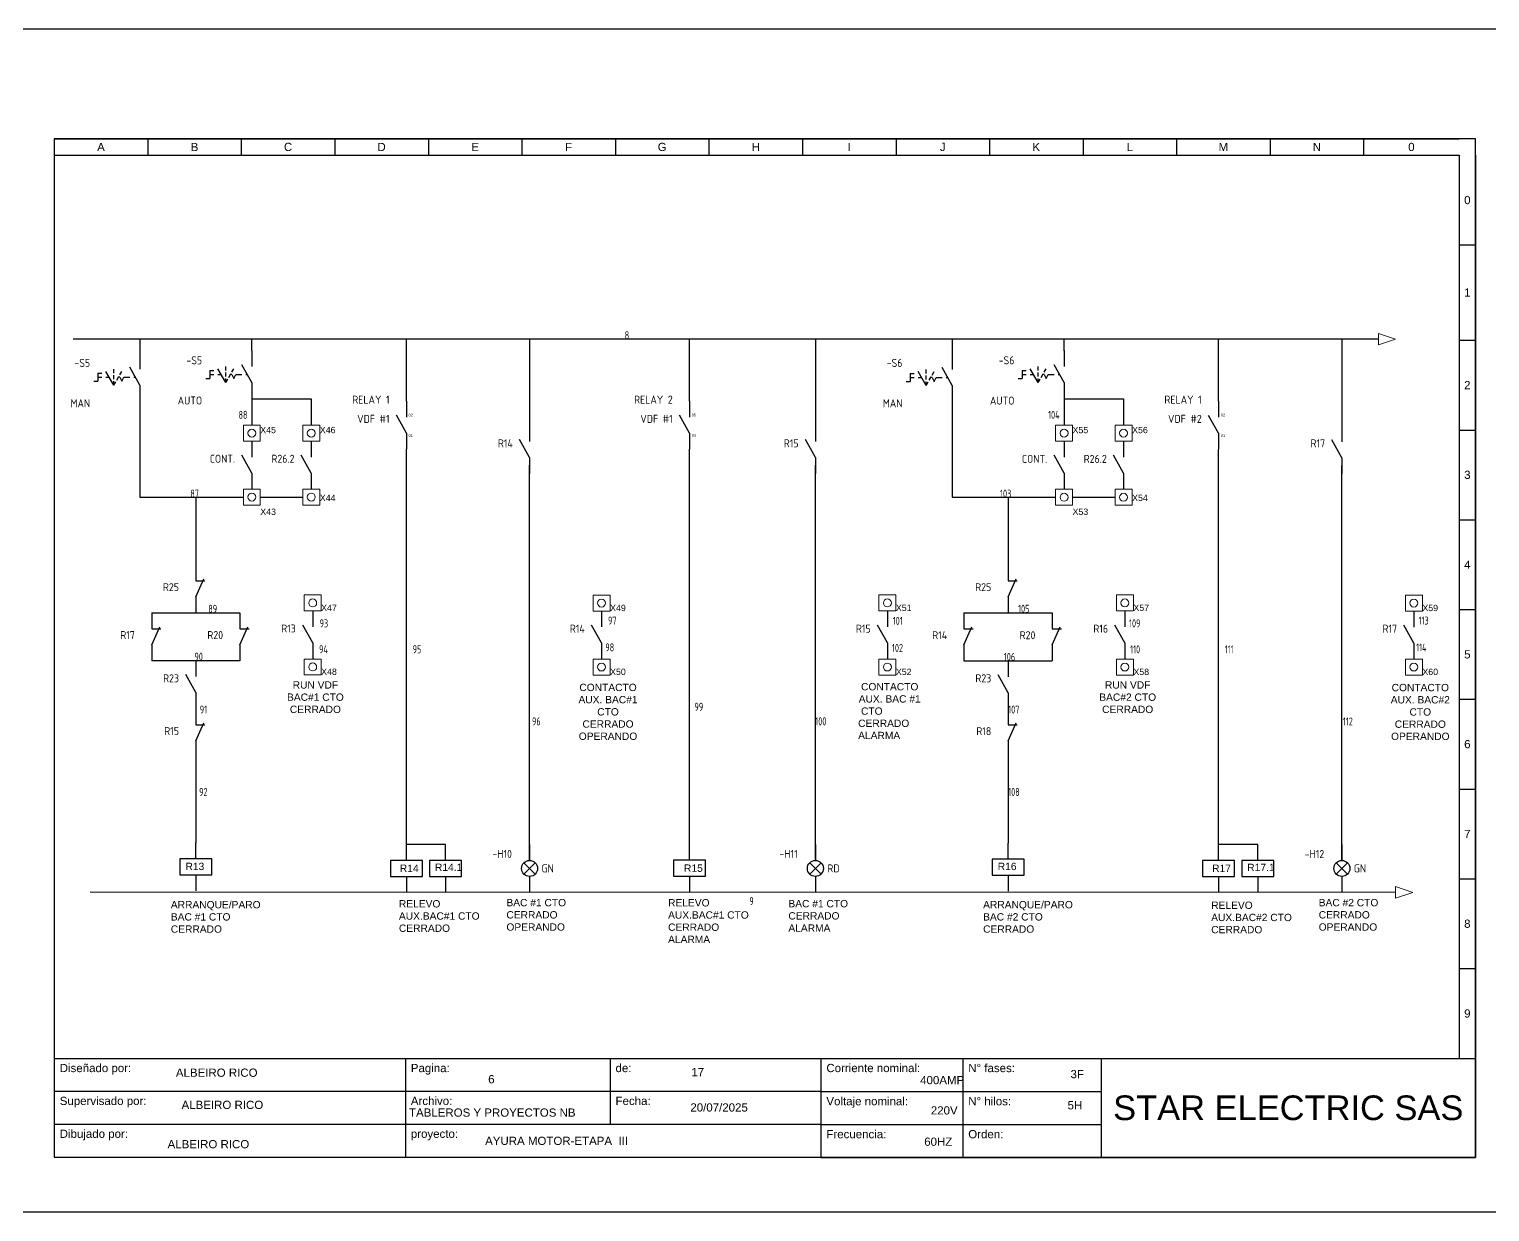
# Model space of a CAD drawing. Header units: millimetres. Extents: x 691 to 18605, y 670 to 10026.
# Drawn here: x 6013 to 7015, y 9213 to 10026 of the extents above; entities that cross this region are included whole.
import ezdxf
from ezdxf.enums import TextEntityAlignment as Align

# ---------------------------------------------------------------- set-up
doc = ezdxf.new("R2010")
doc.units = ezdxf.units.MM
doc.linetypes.add('DASHEDX2', pattern=[1.5, 1, -0.5])
for name, color, linetype in [('-DIAGRAMA', 7, 'Continuous'), ('-Electrico', 5, 'Continuous'), ('DESC', 150, 'Continuous'), ('LOC', 8, 'Continuous'), ('MISC', 7, 'Continuous'), ('SYMS', 7, 'Continuous'), ('TAGS', 150, 'Continuous'), ('WIRENO', 72, 'Continuous'), ('YEL_14_THHN', 2, 'Continuous')]:
    doc.layers.add(name, color=color, linetype=linetype)
doc.styles.get("Standard").update_dxf_attribs({"font": 'arial.ttf'})
doc.styles.add('WD_IEC', font='ISOCP2.shx', dxfattribs={"width": 0.9, "height": 4})

# ---------------------------------------------------------------- blocks, each defined once
blk = doc.blocks.new('*T3')
at = {"color": 0, "linetype": 'ByBlock', "lineweight": -2}
for p, q in [((0, 0), (139.92, 0)), ((0, 0), (0, -18)), ((64.08, 0), (64.08, -18)), ((101.44, 0), (101.44, -12)), ((139.92, 0), (139.92, -18)), ((0, -6), (139.92, -6)), ((0, -12), (139.92, -12)), ((0, -18), (139.92, -18))]:
    blk.add_line(p, q, dxfattribs=at)
at = {"color": 0, "char_height": 1.5, "attachment_point": 1}
for s, insert, width in [('{\\fArial|b0|i0|c162|p34;Diseñado por:}', (1, -1), 62.0824), ('{\\fArial|b0|i0|c162|p34;Pagina:}', (65.08, -1), 35.3574), ('{\\fArial|b0|i0|c162|p34;de}:', (102.44, -1), 36.4813), ('{\\fArial|b0|i0|c162|p34;Supervisado por:}', (1, -7), 62.0824), ('{\\fArial|b0|i0|c162|p34;Archivo:}', (65.08, -7), 35.3574), ('Fecha:', (102.44, -7), 36.4813), ('Dibujado por:', (1, -13), 62.0824), ('{\\fArial|b0|i0|c162|p34;proyecto:}', (65.08, -13), 73.8387)]:
    blk.add_mtext(s, dxfattribs=dict(at, insert=insert, width=width))
blk = doc.blocks.new('*T4')
at = {"color": 0, "linetype": 'ByBlock', "lineweight": -2}
for p, q in [((0, 0), (119.48, 0)), ((0, 0), (0, -18.07)), ((25.89, 0), (25.89, -18.07)), ((51.13, 0), (51.13, -18.07)), ((119.48, 0), (119.48, -18.07)), ((0, -6.05), (51.13, -6.05)), ((0, -12.07), (51.13, -12.07)), ((0, -18.07), (119.48, -18.07))]:
    blk.add_line(p, q, dxfattribs=at)
at = {"color": 0}
for s, insert, char_height, width, attachment_point in [('Corriente nominal:', (1, -1), 1.5, 23.894, 1), ('{\\fArial|b0|i0|c162|p34;N° fases:}', (26.89, -1), 1.5, 23.2313, 1), ('Voltaje nominal:', (1, -7.05), 1.5, 23.894, 1), ('{\\fArial|b0|i0|c162|p34;N° hilos:}', (26.89, -7.05), 1.5, 23.2313, 1), ('{\\fArial|b0|i0|c162|p34;STAR ELECTRIC SAS}', (85.3, -9.04), 4.5, 66.3536, 5), ('Frecuencia:', (1, -13.07), 1.5, 23.894, 1), ('{\\fArial|b0|i0|c162|p34;Orden}:', (26.89, -13.07), 1.5, 23.2313, 1)]:
    blk.add_mtext(s, dxfattribs=dict(at, insert=insert, char_height=char_height, width=width, attachment_point=attachment_point))
blk = doc.blocks.new('CAJETIN')
for p, q in [((0, 185.97), (-259.4, 185.97)), ((-259.4, 185.97), (-259.4, 0.07)), ((-259.4, 185.97), (-2.99, 185.97)), ((-259.4, 185.97), (-259.4, 182.97)), ((-242.33, 185.97), (-242.33, 182.97)), ((-225.26, 185.97), (-225.26, 182.97)), ((-208.19, 185.97), (-208.19, 182.97)), ((-191.12, 185.97), (-191.12, 182.97)), ((-174.05, 185.97), (-174.05, 182.97)), ((-156.98, 185.97), (-156.98, 182.97)), ((-139.91, 185.97), (-139.91, 182.97)), ((-122.84, 185.97), (-122.84, 182.97)), ((-105.77, 185.97), (-105.77, 182.97)), ((-88.7, 185.97), (-88.7, 182.97)), ((-71.64, 185.97), (-71.64, 182.97)), ((-54.57, 185.97), (-54.57, 182.97)), ((-37.5, 185.97), (-37.5, 182.97)), ((-20.43, 185.97), (-20.43, 182.97)), ((0, 0.07), (0, 185.97)), ((-259.4, 182.97), (-2.99, 182.97)), ((-3, 182.97), (-3, 18.07)), ((0, 182.97), (0, 18.07)), ((-3, 166.58), (0, 166.58)), ((-3, 149.19), (0, 149.19)), ((-3, 132.8), (0, 132.8)), ((-3, 116.41), (0, 116.41)), ((-3, 100.02), (0, 100.02)), ((-3, 83.63), (0, 83.63)), ((-3, 67.24), (0, 67.24)), ((-3, 50.85), (0, 50.85)), ((-3, 34.46), (0, 34.46)), ((-3, 18.07), (0, 18.07)), ((-259.4, 0.07), (0, 0.07))]:
    blk.add_line(p, q)
blk.add_lwpolyline([(-269.4, -9.93), (10, -9.93), (10, 205.97), (-269.4, 205.97)], close=True)
for name, p in [('*T3', (-259.4, 18.07)), ('*T4', (-119.48, 18.07))]:
    blk.add_blockref(name, p)
blk.add_text('0', height=1.5).set_placement((-2.08, 174.04))
at = {"char_height": 1.5, "attachment_point": 5}
for s, insert, width in [('A', (-250.87, 184.47), 17.0695), ('B', (-233.8, 184.47), 17.0695), ('C', (-216.73, 184.47), 17.0695), ('D', (-199.66, 184.47), 17.0695), ('E', (-182.59, 184.47), 17.0695), ('F', (-165.52, 184.47), 17.0695), ('G', (-148.45, 184.47), 17.0695), ('H', (-131.38, 184.47), 17.0695), ('I', (-114.31, 184.47), 17.0695), ('J', (-97.24, 184.47), 17.0695), ('K', (-80.17, 184.47), 17.0695), ('L', (-63.1, 184.47), 17.0695), ('M', (-46.03, 184.47), 17.0695), ('N', (-28.96, 184.47), 17.0695), ('0', (-11.71, 184.47), 17.4362), ('1', (-1.5, 157.89), 3), ('2', (-1.5, 141), 3), ('3', (-1.5, 124.61), 3), ('4', (-1.5, 108.22), 3), ('5', (-1.5, 91.83), 3), ('6', (-1.5, 75.44), 3), ('7', (-1.5, 59.05), 3), ('8', (-1.5, 42.66), 3), ('9', (-1.5, 26.27), 3)]:
    blk.add_mtext(s, dxfattribs=dict(at, insert=insert, width=width))
for tag, p in [('DE', (-143.12, 14.83)), ('PAGINA', (-180.19, 13.54)), ('A', (-97.02, 13.49)), ('F', (-73.9, 14.47)), ('ARCHIVO', (-179.45, 8.2)), ('FECHA', (-143.31, 8.38)), ('V', (-96.96, 8.58)), ('H', (-74.46, 8.76)), ('PROYECTO', (-180.75, 3.04)), ('HZ', (-98.06, 2.87)), ('OR', (-74.83, 2.5))]:
    blk.add_attdef(tag, p, '', height=1.5)
for tag, p in [('DISEÑADO_POR', (-230.86, 14.78)), ('SUPERVISADO_POR', (-229.59, 8.32)), ('DIBUJADO_POR', (-231.25, 2.42))]:
    blk.add_attdef(tag, text='', height=1.5).set_placement(p, align=Align.MIDDLE)
blk = doc.blocks.new('WD_WNV')
at = {"linetype": 'Continuous', "style": 'WD_IEC', "width": 0.8}
blk.add_attdef('WIRENO', text='', height=2.5, dxfattribs=at).set_placement((-1.6, 0), align=Align.MIDDLE_RIGHT)
at = {"style": 'WD_IEC', "flags": 1}
for tag, p in [('W08USER', (-1, 0.375)), ('W04USER', (-1, 0.875)), ('W05USER', (-1, 0.75)), ('W09USER', (-1, 0.25)), ('W03USER', (-1, 1)), ('W06USER', (-1, 0.625)), ('W07USER', (-1, 0.5)), ('W02USER', (-1, 1.125)), ('W01USER', (-1, 1.25)), ('W10USER', (-1, 0.125))]:
    blk.add_attdef(tag, text='', height=0.08, dxfattribs=at).set_placement(p, align=Align.CENTER)
blk = doc.blocks.new('VSS113')
for p, q in [((0, 7.5), (0, 2.5)), ((-13.12, 1.25), (-11.88, 1.25)), ((-13.12, 1.25), (-13.12, -1.25)), ((-13.12, 0), (-11.88, 0)), ((-8.12, -2.5), (-10.62, 1.83)), ((-10.62, 0), (-9.57, 0)), ((-8.12, 1.25), (-8.12, 2.5)), ((-8.12, -0.63), (-8.12, 0.62)), ((-7.19, -0.88), (-6.56, 0.21)), ((-6.25, 0), (-6.68, 0)), ((-6.25, 0.75), (-5.62, 1.83)), ((-6.25, 0), (-5.62, -1.25)), ((-5.62, -1.25), (-5, 0)), ((-5, 0), (-3.12, 0)), ((0, -2.5), (-3.12, 3.12)), ((-1.88, 0), (-1.39, 0)), ((-14.38, -1.25), (-13.12, -1.25)), ((-8.12, -2.5), (-8.12, -1.25)), ((-8.12, -2.5), (-7.5, -1.42)), ((0, -2.5), (0, -7.5))]:
    blk.add_line(p, q)
at = {"style": 'WD_IEC'}
for tag, p in [('INST', (-15.5, 9.25)), ('TAG1', (-15.5, 3.25)), ('LOC', (-15.5, 6.25)), ('DESC1', (-15.5, -9.35)), ('DESC3', (-15.5, -15.35)), ('DESC2', (-15.5, -12.35))]:
    blk.add_attdef(tag, text='', height=2.5, dxfattribs=at).set_placement(p, align=Align.RIGHT)
at = {"style": 'WD_IEC', "flags": 8}
for tag, p in [('POS1', (-10.62, 3.5)), ('POS2', (-8.12, 3.5)), ('POS3', (-5.62, 3.5))]:
    blk.add_attdef(tag, text='', height=2, rotation=90, dxfattribs=at).set_placement(p, align=Align.MIDDLE_LEFT)
at = {"style": 'WD_IEC'}
blk.add_attdef('TERM01', text='', height=2, rotation=90, dxfattribs=at).set_placement((-1, 7.5), align=Align.RIGHT)
at = {"style": 'WD_IEC', "flags": 1}
for tag, p, height in [('X2TERM01', (0, 7.5), 0.32), ('CONTACT', (0.5, 4.5), 1), ('X1LINK', (0, 0), 0.32), ('COMMON', (1.75, 3.25), 1), ('X8TERM02', (0, -7.5), 0.32), ('ASSYCODE', (1, -9), 1), ('FAMILY', (1, -10.5), 1), ('CATDESC', (1, -12), 1)]:
    blk.add_attdef(tag, p, '', height=height, dxfattribs=at)
at = {"style": 'WD_IEC', "flags": 9}
for tag, p in [('MFG', (-16, -0.25)), ('CAT', (-16, -2.75))]:
    blk.add_attdef(tag, text='', height=1.5, dxfattribs=at).set_placement(p, align=Align.RIGHT)
at = {"style": 'WD_IEC'}
blk.add_attdef('TERM02', (-1, -7.5), '', height=2, rotation=90, dxfattribs=at)
at = {"lineweight": 15, "style": 'WD_IEC'}
blk.add_attdef('XREF', text='', height=2.5, dxfattribs=at).set_placement((-15.5, -6.35), align=Align.RIGHT)
blk.add_attdef('STATE', (1.25, -6.35), '', height=2.5, dxfattribs=at)
blk = doc.blocks.new('VCR21')
for p, q in [((0, 7.5), (0, 2.5)), ((0, -2.5), (-3.12, 3.12)), ((0, -2.5), (0, -7.5))]:
    blk.add_line(p, q)
at = {"style": 'WD_IEC'}
for tag, p in [('INST', (-5.25, 6.75)), ('LOC', (-5.25, 3.75)), ('TAG2', (-5.25, 0.75)), ('DESC1', (-5.25, -6.75)), ('XREF', (-5.25, -3.75)), ('DESC2', (-5.25, -9.75)), ('DESC3', (-5.25, -12.75))]:
    blk.add_attdef(tag, text='', height=2.5, dxfattribs=at).set_placement(p, align=Align.RIGHT)
blk.add_attdef('TERM01', text='', height=2, rotation=90, dxfattribs=at).set_placement((-1, 7.5), align=Align.RIGHT)
at = {"style": 'WD_IEC', "flags": 1}
for tag, p, height in [('X2TERM01', (0, 7.5), 0.32), ('X4LINK', (-2.75, 0), 0.32), ('X1LINK', (-0.5, 0), 0.32), ('CONTACT', (4, -3.5), 1), ('FAMILY', (4, -5), 1), ('COMMON', (5.25, -4.75), 1), ('X8TERM02', (0, -7.5), 0.32)]:
    blk.add_attdef(tag, p, '', height=height, dxfattribs=at)
at = {"style": 'WD_IEC'}
blk.add_attdef('TERM02', (-1, -7.5), '', height=2, rotation=90, dxfattribs=at)
blk = doc.blocks.new('VCR22')
for p, q in [((0, 7.5), (0, 2.5)), ((0, -2.5), (2.5, 3.12)), ((0, 2.5), (2.87, 2.5)), ((0, -2.5), (0, -7.5))]:
    blk.add_line(p, q)
at = {"style": 'WD_IEC'}
for tag, p in [('INST', (-5.25, 5.25)), ('LOC', (-5.25, 2.25)), ('TAG2', (-5.25, -0.75)), ('DESC1', (-5.25, -6.75)), ('XREF', (-5.25, -3.75)), ('DESC2', (-5.25, -9.75)), ('DESC3', (-5.25, -12.75))]:
    blk.add_attdef(tag, text='', height=2.5, dxfattribs=at).set_placement(p, align=Align.RIGHT)
blk.add_attdef('TERM01', text='', height=2, rotation=90, dxfattribs=at).set_placement((-1, 7.5), align=Align.RIGHT)
at = {"style": 'WD_IEC', "flags": 1}
for tag, p, height in [('X2TERM01', (0, 7.5), 0.32), ('X4LINK', (-0.55, 0), 0.32), ('X1LINK', (1.92, 0), 0.32), ('CONTACT', (4, -3.5), 1), ('FAMILY', (4, -5), 1), ('COMMON', (5.25, -4.75), 1), ('X8TERM02', (0, -7.5), 0.32)]:
    blk.add_attdef(tag, p, '', height=height, dxfattribs=at)
at = {"style": 'WD_IEC'}
blk.add_attdef('TERM02', (-1, -7.5), '', height=2, rotation=90, dxfattribs=at)
blk = doc.blocks.new('VMS1')
for p, q in [((0, 2.5), (0, 7.5)), ((0, -2.5), (0, -7.5))]:
    blk.add_line(p, q)
blk.add_lwpolyline([(-5, 2.5), (-5, -2.5), (5, -2.5), (5, 2.5)], close=True)
at = {"style": 'WD_IEC'}
for tag, p in [('INST', (-5.25, 10.5)), ('LOC', (-5.25, 7.5)), ('TAG1', (-5.25, 4.5)), ('DESC1', (-5.25, -6.85)), ('DESC2', (-5.25, -9.85)), ('DESC3', (-5.25, -12.85))]:
    blk.add_attdef(tag, text='', height=2.5, dxfattribs=at).set_placement(p, align=Align.RIGHT)
blk.add_attdef('TERM01', text='', height=2, rotation=90, dxfattribs=at).set_placement((-1, 7.5), align=Align.RIGHT)
at = {"style": 'WD_IEC', "flags": 1}
for tag, p, height in [('X2TERM01', (0, 7.5), 0.32), ('X4LINK', (-5, 0), 0.32), ('X1LINK', (5, 0), 0.32), ('ASSYCODE', (1, -4), 1), ('FAMILY', (1, -5.5), 1), ('X8TERM02', (0, -7.5), 0.32), ('CATDESC', (1, -7), 1)]:
    blk.add_attdef(tag, p, '', height=height, dxfattribs=at)
at = {"style": 'WD_IEC', "flags": 9}
for tag, p in [('MFG', (-6, 1)), ('CAT', (-6, -1.5))]:
    blk.add_attdef(tag, text='', height=1.5, dxfattribs=at).set_placement(p, align=Align.RIGHT)
at = {"style": 'WD_IEC'}
blk.add_attdef('TERM02', (-1, -7.5), '', height=2, rotation=90, dxfattribs=at)
at = {"lineweight": 9, "style": 'WD_IEC'}
for tag, p in [('NO', (-5.5, -16.5)), ('NC', (-5.5, -19.5))]:
    blk.add_attdef(tag, text='', height=2.5, dxfattribs=at).set_placement(p, align=Align.TOP_RIGHT)
for tag, p in [('XREFNO', (-4, -16.5)), ('XREFNC', (-4, -19.5))]:
    blk.add_attdef(tag, text='', height=2.5, dxfattribs=at).set_placement(p, align=Align.TOP_LEFT)
blk = doc.blocks.new('VLT1G')
for p, q in [((0, 7.5), (0, 2.5)), ((-1.77, -1.77), (1.77, 1.77)), ((1.77, -1.77), (-1.77, 1.77)), ((0, -2.5), (0, -7.5))]:
    blk.add_line(p, q)
blk.add_circle((0, 0), 2.5)
at = {"style": 'WD_IEC'}
for tag, p in [('INST', (-5.5, 10.25)), ('LOC', (-5.5, 6.75)), ('TAG1', (-5.5, 3.25)), ('DESC1', (-5.5, -6.35)), ('DESC2', (-5.5, -9.85)), ('DESC3', (-5.5, -13.35))]:
    blk.add_attdef(tag, text='', height=2.5, dxfattribs=at).set_placement(p, align=Align.RIGHT)
blk.add_attdef('TERM01', text='', height=2, rotation=90, dxfattribs=at).set_placement((-1, 7.5), align=Align.RIGHT)
at = {"style": 'WD_IEC', "flags": 1}
for tag, p, height in [('X2TERM01', (0, 7.5), 0.32), ('X4LINK', (-3, 0), 0.32), ('X1LINK', (3, 0), 0.32), ('ASSYCODE', (1, -4), 1), ('FAMILY', (1, -5.5), 1), ('X8TERM02', (0, -7.5), 0.32), ('CATDESC', (1, -7), 1)]:
    blk.add_attdef(tag, p, '', height=height, dxfattribs=at)
at = {"style": 'WD_IEC', "flags": 9}
for tag, p in [('MFG', (-6, -0.25)), ('CAT', (-6, -2.75))]:
    blk.add_attdef(tag, text='', height=1.5, dxfattribs=at).set_placement(p, align=Align.RIGHT)
at = {"style": 'WD_IEC'}
blk.add_attdef('TERM02', (-1, -7.5), '', height=2, rotation=90, dxfattribs=at)
at = {"lineweight": 13, "style": 'WD_IEC'}
blk.add_attdef('COLOR', text='', height=2.5, dxfattribs=at).set_placement((3.75, 0), align=Align.MIDDLE_LEFT)
at = {"lineweight": 15, "style": 'WD_IEC'}
for tag, p in [('XREF', (-5.5, -18)), ('WDTAGALT', (-5.5, -21))]:
    blk.add_attdef(tag, text='', height=2.5, dxfattribs=at).set_placement(p, align=Align.RIGHT)

msp = doc.modelspace()

# ---------------------------------------------------------------- linework, layer by layer
at = {"layer": '-DIAGRAMA', "color": 0, "lineweight": 0}
for centre in [(6165.4, 9748.2), (6206.2, 9748.2), (6723.1, 9748.2), (6763.9, 9748.2), (6165.4, 9704.3), (6206.2, 9704.3), (6723.1, 9704.2), (6763.9, 9704.2), (6207.2, 9631.6), (6405.5, 9631.5), (6601.8, 9631.6), (6764.8, 9631.6), (6963.2, 9631.5), (6207.2, 9587.7), (6405.5, 9587.6), (6601.8, 9587.6), (6764.8, 9587.6), (6963.2, 9587.6)]:
    msp.add_circle(centre, 2.72, dxfattribs=at)
at = {"layer": '-Electrico', "color": 0, "lineweight": 0, "ltscale": 0.08}
for points in [[(6159.6, 9753.7), (6171.2, 9753.7), (6171.2, 9742.7), (6159.6, 9742.7)], [(6200.4, 9753.7), (6212.1, 9753.7), (6212.1, 9742.7), (6200.4, 9742.7)], [(6717.2, 9753.7), (6728.9, 9753.7), (6728.9, 9742.7), (6717.2, 9742.7)], [(6758.1, 9753.7), (6769.8, 9753.7), (6769.8, 9742.7), (6758.1, 9742.7)], [(6159.6, 9709.8), (6171.2, 9709.8), (6171.2, 9698.8), (6159.6, 9698.8)], [(6200.4, 9709.8), (6212.1, 9709.8), (6212.1, 9698.8), (6200.4, 9698.8)], [(6717.2, 9709.7), (6728.9, 9709.7), (6728.9, 9698.7), (6717.2, 9698.7)], [(6758.1, 9709.7), (6769.8, 9709.7), (6769.8, 9698.7), (6758.1, 9698.7)], [(6201.3, 9637.1), (6213, 9637.1), (6213, 9626.1), (6201.3, 9626.1)], [(6399.7, 9637), (6411.4, 9637), (6411.4, 9626), (6399.7, 9626)], [(6596, 9637.1), (6607.6, 9637.1), (6607.6, 9626.1), (6596, 9626.1)], [(6759, 9637.1), (6770.7, 9637.1), (6770.7, 9626.1), (6759, 9626.1)], [(6957.4, 9637), (6969.1, 9637), (6969.1, 9626), (6957.4, 9626)], [(6201.3, 9593.1), (6213, 9593.1), (6213, 9582.2), (6201.3, 9582.2)], [(6399.7, 9593.1), (6411.4, 9593.1), (6411.4, 9582.1), (6399.7, 9582.1)], [(6596, 9593.1), (6607.6, 9593.1), (6607.6, 9582.1), (6596, 9582.1)], [(6759, 9593.1), (6770.7, 9593.1), (6770.7, 9582.1), (6759, 9582.1)], [(6957.4, 9593), (6969.1, 9593), (6969.1, 9582.1), (6957.4, 9582.1)]]:
    msp.add_lwpolyline(points, close=True, dxfattribs=at)
at = {"color": 0}
for p, q in [((6271.5, 9770.1), (6271.5, 9812.8)), ((6356.1, 9812.8), (6356.1, 9753.3)), ((6465.9, 9770.2), (6465.9, 9812.8)), ((6552.4, 9812.8), (6552.4, 9753.4)), ((6829.2, 9770.1), (6829.2, 9812.7)), ((6913.8, 9812.7), (6913.8, 9753.3)), ((6088.5, 9770.1), (6088.5, 9704.3)), ((6165.4, 9771.9), (6165.4, 9753.7)), ((6165.4, 9771.9), (6206.2, 9771.9)), ((6206.2, 9771.9), (6206.2, 9753.7)), ((6646.2, 9770.1), (6646.2, 9704.2)), ((6723.1, 9771.9), (6723.1, 9753.7)), ((6723.1, 9771.9), (6763.9, 9771.9)), ((6763.9, 9771.9), (6763.9, 9753.7)), ((6271.5, 9465.8), (6271.5, 9737.2)), ((6465.9, 9465.8), (6465.9, 9737.2)), ((6829.2, 9465.8), (6829.2, 9737.1)), ((6356.1, 9454.8), (6356.1, 9726.2)), ((6552.3, 9454.8), (6552.4, 9726.2)), ((6913.8, 9454.8), (6913.8, 9726.1)), ((6088.5, 9704.3), (6159.6, 9704.3)), ((6126.9, 9704.3), (6126.9, 9657.9)), ((6171.2, 9704.3), (6200.4, 9704.3)), ((6646.2, 9704.2), (6717.2, 9704.2)), ((6684.6, 9704.2), (6684.6, 9657.8)), ((6728.9, 9704.2), (6758.1, 9704.2)), ((6096.7, 9624.9), (6157.2, 9624.9)), ((6654.3, 9624.9), (6714.9, 9624.9)), ((6096.7, 9592), (6157.2, 9592)), ((6654.3, 9591.9), (6714.9, 9591.9)), ((6126.9, 9526), (6126.9, 9466.7)), ((6684.6, 9526), (6684.6, 9466.7)), ((6298.3, 9465.8), (6271.5, 9465.8)), ((6856, 9465.8), (6829.2, 9465.8))]:
    msp.add_line(p, q, dxfattribs=at)
at = {"color": 0, "linetype": 'Continuous', "lineweight": 0}
for p, q in [((6938.9, 9816.7), (6938.9, 9812.8)), ((6950.7, 9812.8), (6938.9, 9816.7)), ((6938.9, 9812.8), (6938.9, 9808.8)), ((6938.9, 9808.8), (6950.7, 9812.8)), ((6950.6, 9436.8), (6950.6, 9432.8)), ((6962.5, 9432.8), (6950.6, 9436.8)), ((6950.6, 9432.8), (6950.6, 9428.8)), ((6950.6, 9428.8), (6962.5, 9432.8))]:
    msp.add_line(p, q, dxfattribs=at)
at = {"layer": 'YEL_14_THHN', "color": 0}
for p, q in [((6938.9, 9812.8), (6042.8, 9812.8)), ((6088.5, 9812.8), (6088.5, 9803.1)), ((6165.4, 9804.9), (6165.4, 9812.8)), ((6646.2, 9812.8), (6646.2, 9803)), ((6723.1, 9804.8), (6723.1, 9812.8)), ((6950.6, 9432.8), (6054.5, 9432.9))]:
    msp.add_line(p, q, dxfattribs=at)

# ---------------------------------------------------------------- block references
at = {"color": 0}
ref = msp.add_blockref('CAJETIN', (7005.6, 9250.8), dxfattribs=dict(at, xscale=3.761929394681115, yscale=3.761929394681115, zscale=3.761929394681115))
ref.add_attrib('5H', '5H', (6725.5, 9283.8), dxfattribs={"height": 5.64})
ref.add_attrib('3F', '3F', (6727.5, 9305.2), dxfattribs={"height": 5.64})
ref.add_attrib('HZ', '60HZ', dxfattribs={"height": 5.64}).set_placement((6636.7, 9261.6), align=Align.MIDDLE)
ref.add_attrib('V', '220V', dxfattribs={"height": 5.64}).set_placement((6640.8, 9283.1), align=Align.MIDDLE)
ref.add_attrib('A', '400AMP', dxfattribs={"height": 5.64}).set_placement((6639.4, 9303.9), align=Align.MIDDLE)
ref.add_attrib('PROYECTO', 'AYURA MOTOR-ETAPA  III', dxfattribs={"height": 5.643}).set_placement((6325.6, 9262.2), align=Align.MIDDLE_LEFT)
ref.add_attrib('ARCHIVO', 'TABLEROS Y PROYECTOS NB', dxfattribs={"height": 5.643}).set_placement((6330.5, 9281.6), align=Align.MIDDLE)
ref.add_attrib('DE', '17', (6467.2, 9306.6), dxfattribs={"height": 5.64})
ref.add_attrib('PAGINA', '6', (6327.7, 9301.7), dxfattribs={"height": 5.64})
ref.add_attrib('FECHA', '20/07/2025', (6466.5, 9282.3), dxfattribs={"height": 5.64})
ref.add_attrib('DIBUJADO_POR', 'ALBEIRO RICO', dxfattribs={"height": 5.643}).set_placement((6135.6, 9259.9), align=Align.MIDDLE)
ref.add_attrib('SUPERVISADO_POR', 'ALBEIRO RICO', dxfattribs={"height": 5.643}).set_placement((6145.2, 9286.9), align=Align.MIDDLE)
ref.add_attrib('DISEÑADO_POR', 'ALBEIRO RICO', dxfattribs={"height": 5.643}).set_placement((6141.3, 9309), align=Align.MIDDLE)
at = {"layer": 'SYMS', "color": 0}
ref = msp.add_blockref('VSS113', (6088.5, 9786.6), dxfattribs=dict(at, xscale=2.197145441597592, yscale=2.197145441597592, zscale=2.197145441597592))
ref.add_attrib('DESC1', 'MAN', dxfattribs={"layer": 'DESC', "height": 5.49, "style": 'WD_IEC'}).set_placement((6054.4, 9766), align=Align.RIGHT)
ref.add_attrib('TAG1', '-S5', dxfattribs={"layer": 'TAGS', "height": 5.49, "style": 'WD_IEC'}).set_placement((6054.4, 9793.7), align=Align.RIGHT)
ref = msp.add_blockref('VSS113', (6165.4, 9788.4), dxfattribs=dict(at, xscale=2.197145441597592, yscale=2.197145441597592, zscale=2.197145441597592))
ref.add_attrib('DESC1', 'AUTO', dxfattribs={"layer": 'DESC', "height": 5.49, "style": 'WD_IEC'}).set_placement((6131.3, 9767.9), align=Align.RIGHT)
ref.add_attrib('TAG1', '-S5', dxfattribs={"layer": 'TAGS', "height": 5.49, "style": 'WD_IEC'}).set_placement((6131.3, 9795.5), align=Align.RIGHT)
ref = msp.add_blockref('VSS113', (6646.2, 9786.5), dxfattribs=dict(at, xscale=2.197145441597592, yscale=2.197145441597592, zscale=2.197145441597592))
ref.add_attrib('DESC1', 'MAN', dxfattribs={"layer": 'DESC', "height": 5.49, "style": 'WD_IEC'}).set_placement((6612.1, 9766), align=Align.RIGHT)
ref.add_attrib('TAG1', '-S6', dxfattribs={"layer": 'TAGS', "height": 5.49, "style": 'WD_IEC'}).set_placement((6612.1, 9793.7), align=Align.RIGHT)
ref = msp.add_blockref('VSS113', (6723.1, 9788.4), dxfattribs=dict(at, xscale=2.197145441597592, yscale=2.197145441597592, zscale=2.197145441597592))
ref.add_attrib('DESC1', 'AUTO', dxfattribs={"layer": 'DESC', "height": 5.49, "style": 'WD_IEC'}).set_placement((6689, 9767.8), align=Align.RIGHT)
ref.add_attrib('TAG1', '-S6', dxfattribs={"layer": 'TAGS', "height": 5.49, "style": 'WD_IEC'}).set_placement((6689, 9795.5), align=Align.RIGHT)
ref = msp.add_blockref('VCR21', (6271.5, 9753.7), dxfattribs=dict(at, xscale=2.197145441597592, yscale=2.197145441597592, zscale=2.197145441597592))
ref.add_attrib('INST', 'RELAY 1', dxfattribs={"layer": 'LOC', "height": 5.49, "style": 'WD_IEC'}).set_placement((6260, 9768.5), align=Align.RIGHT)
ref.add_attrib('TAG2', 'VDF #1', dxfattribs={"layer": 'TAGS', "height": 5.49, "style": 'WD_IEC'}).set_placement((6260, 9755.3), align=Align.RIGHT)
ref = msp.add_blockref('VCR21', (6465.9, 9753.7), dxfattribs=dict(at, xscale=2.197145441597592, yscale=2.197145441597592, zscale=2.197145441597592))
ref.add_attrib('INST', 'RELAY 2', dxfattribs={"layer": 'LOC', "height": 5.49, "style": 'WD_IEC'}).set_placement((6454.4, 9768.5), align=Align.RIGHT)
ref.add_attrib('TAG2', 'VDF #1', dxfattribs={"layer": 'TAGS', "height": 5.49, "style": 'WD_IEC'}).set_placement((6454.4, 9755.3), align=Align.RIGHT)
ref = msp.add_blockref('VCR21', (6829.2, 9753.6), dxfattribs=dict(at, xscale=2.197145441597592, yscale=2.197145441597592, zscale=2.197145441597592))
ref.add_attrib('INST', 'RELAY 1', dxfattribs={"layer": 'LOC', "height": 5.49, "style": 'WD_IEC'}).set_placement((6817.6, 9768.5), align=Align.RIGHT)
ref.add_attrib('TAG2', 'VDF #2', dxfattribs={"layer": 'TAGS', "height": 5.49, "style": 'WD_IEC'}).set_placement((6817.6, 9755.3), align=Align.RIGHT)
ref = msp.add_blockref('VCR21', (6356.1, 9736.9), dxfattribs=dict(at, xscale=2.197145441597592, yscale=2.197145441597592, zscale=2.197145441597592))
ref.add_attrib('TAG2', 'R14', dxfattribs={"layer": 'TAGS', "height": 5.49, "style": 'WD_IEC'}).set_placement((6344.6, 9738.5), align=Align.RIGHT)
ref = msp.add_blockref('VCR21', (6552.4, 9736.9), dxfattribs=dict(at, xscale=2.197145441597592, yscale=2.197145441597592, zscale=2.197145441597592))
ref.add_attrib('TAG2', 'R15', dxfattribs={"layer": 'TAGS', "height": 5.49, "style": 'WD_IEC'}).set_placement((6540.8, 9738.5), align=Align.RIGHT)
ref = msp.add_blockref('VCR21', (6913.8, 9736.8), dxfattribs=dict(at, xscale=2.197145441597592, yscale=2.197145441597592, zscale=2.197145441597592))
ref.add_attrib('TAG2', 'R17', dxfattribs={"layer": 'TAGS', "height": 5.49, "style": 'WD_IEC'}).set_placement((6902.3, 9738.5), align=Align.RIGHT)
ref = msp.add_blockref('VCR21', (6165.4, 9726.2), dxfattribs=dict(at, xscale=2.197145441597592, yscale=2.197145441597592, zscale=2.197145441597592))
ref.add_attrib('TAG2', 'CONT.', dxfattribs={"layer": 'TAGS', "height": 5.49, "style": 'WD_IEC'}).set_placement((6153.9, 9727.9), align=Align.RIGHT)
ref = msp.add_blockref('VCR21', (6206.2, 9726.2), dxfattribs=dict(at, xscale=2.197145441597592, yscale=2.197145441597592, zscale=2.197145441597592))
ref.add_attrib('TAG2', 'R26.2', dxfattribs={"layer": 'TAGS', "height": 5.49, "style": 'WD_IEC'}).set_placement((6194.7, 9727.9), align=Align.RIGHT)
ref = msp.add_blockref('VCR21', (6723.1, 9726.2), dxfattribs=dict(at, xscale=2.197145441597592, yscale=2.197145441597592, zscale=2.197145441597592))
ref.add_attrib('TAG2', 'CONT.', dxfattribs={"layer": 'TAGS', "height": 5.49, "style": 'WD_IEC'}).set_placement((6711.5, 9727.8), align=Align.RIGHT)
ref = msp.add_blockref('VCR21', (6763.9, 9726.2), dxfattribs=dict(at, xscale=2.197145441597592, yscale=2.197145441597592, zscale=2.197145441597592))
ref.add_attrib('TAG2', 'R26.2', dxfattribs={"layer": 'TAGS', "height": 5.49, "style": 'WD_IEC'}).set_placement((6752.4, 9727.8), align=Align.RIGHT)
ref = msp.add_blockref('VCR22', (6126.9, 9641.4), dxfattribs=dict(at, xscale=2.197145441597592, yscale=2.197145441597592, zscale=2.197145441597592))
ref.add_attrib('TAG2', 'R25', dxfattribs={"layer": 'TAGS', "height": 5.49, "style": 'WD_IEC'}).set_placement((6115.4, 9639.7), align=Align.RIGHT)
ref = msp.add_blockref('VCR22', (6684.6, 9641.4), dxfattribs=dict(at, xscale=2.197145441597592, yscale=2.197145441597592, zscale=2.197145441597592))
ref.add_attrib('TAG2', 'R25', dxfattribs={"layer": 'TAGS', "height": 5.49, "style": 'WD_IEC'}).set_placement((6673.1, 9639.7), align=Align.RIGHT)
ref = msp.add_blockref('VCR22', (6096.7, 9608.4), dxfattribs=dict(at, xscale=2.197145441597592, yscale=2.197145441597592, zscale=2.197145441597592))
ref.add_attrib('TAG2', 'R17', dxfattribs={"layer": 'TAGS', "height": 5.49, "style": 'WD_IEC'}).set_placement((6085.1, 9606.8), align=Align.RIGHT)
ref = msp.add_blockref('VCR22', (6157.2, 9608.4), dxfattribs=dict(at, xscale=2.197145441597592, yscale=2.197145441597592, zscale=2.197145441597592))
ref.add_attrib('TAG2', 'R20', dxfattribs={"layer": 'TAGS', "height": 5.49, "style": 'WD_IEC'}).set_placement((6145.7, 9606.8), align=Align.RIGHT)
ref = msp.add_blockref('VCR21', (6207.2, 9609.6), dxfattribs=dict(at, xscale=2.197145441597592, yscale=2.197145441597592, zscale=2.197145441597592))
ref.add_attrib('TAG2', 'R13', dxfattribs={"layer": 'TAGS', "height": 5.49, "style": 'WD_IEC'}).set_placement((6195.6, 9611.3), align=Align.RIGHT)
ref = msp.add_blockref('VCR21', (6405.5, 9609.6), dxfattribs=dict(at, xscale=2.197145441597592, yscale=2.197145441597592, zscale=2.197145441597592))
ref.add_attrib('TAG2', 'R14', dxfattribs={"layer": 'TAGS', "height": 5.49, "style": 'WD_IEC'}).set_placement((6394, 9611.2), align=Align.RIGHT)
ref = msp.add_blockref('VCR21', (6601.8, 9609.6), dxfattribs=dict(at, xscale=2.197145441597592, yscale=2.197145441597592, zscale=2.197145441597592))
ref.add_attrib('TAG2', 'R15', dxfattribs={"layer": 'TAGS', "height": 5.49, "style": 'WD_IEC'}).set_placement((6590.3, 9611.2), align=Align.RIGHT)
ref = msp.add_blockref('VCR22', (6654.3, 9608.4), dxfattribs=dict(at, xscale=2.197145441597592, yscale=2.197145441597592, zscale=2.197145441597592))
ref.add_attrib('TAG2', 'R14', dxfattribs={"layer": 'TAGS', "height": 5.49, "style": 'WD_IEC'}).set_placement((6642.8, 9606.7), align=Align.RIGHT)
ref = msp.add_blockref('VCR22', (6714.9, 9608.4), dxfattribs=dict(at, xscale=2.197145441597592, yscale=2.197145441597592, zscale=2.197145441597592))
ref.add_attrib('TAG2', 'R20', dxfattribs={"layer": 'TAGS', "height": 5.49, "style": 'WD_IEC'}).set_placement((6703.4, 9606.7), align=Align.RIGHT)
ref = msp.add_blockref('VCR21', (6764.8, 9609.6), dxfattribs=dict(at, xscale=2.197145441597592, yscale=2.197145441597592, zscale=2.197145441597592))
ref.add_attrib('TAG2', 'R16', dxfattribs={"layer": 'TAGS', "height": 5.49, "style": 'WD_IEC'}).set_placement((6753.3, 9611.2), align=Align.RIGHT)
ref = msp.add_blockref('VCR21', (6963.2, 9609.5), dxfattribs=dict(at, xscale=2.197145441597592, yscale=2.197145441597592, zscale=2.197145441597592))
ref.add_attrib('TAG2', 'R17', dxfattribs={"layer": 'TAGS', "height": 5.49, "style": 'WD_IEC'}).set_placement((6951.7, 9611.2), align=Align.RIGHT)
ref = msp.add_blockref('VCR21', (6126.9, 9575.5), dxfattribs=dict(at, xscale=2.197145441597592, yscale=2.197145441597592, zscale=2.197145441597592))
ref.add_attrib('TAG2', 'R23', dxfattribs={"layer": 'TAGS', "height": 5.49, "style": 'WD_IEC'}).set_placement((6115.4, 9577.1), align=Align.RIGHT)
ref = msp.add_blockref('VCR21', (6684.6, 9575.4), dxfattribs=dict(at, xscale=2.197145441597592, yscale=2.197145441597592, zscale=2.197145441597592))
ref.add_attrib('TAG2', 'R23', dxfattribs={"layer": 'TAGS', "height": 5.49, "style": 'WD_IEC'}).set_placement((6673.1, 9577.1), align=Align.RIGHT)
ref = msp.add_blockref('VCR22', (6126.9, 9542.5), dxfattribs=dict(at, xscale=2.197145441597592, yscale=2.197145441597592, zscale=2.197145441597592))
ref.add_attrib('TAG2', 'R15', dxfattribs={"layer": 'TAGS', "height": 5.49, "style": 'WD_IEC'}).set_placement((6115.4, 9540.9), align=Align.RIGHT)
ref = msp.add_blockref('VCR22', (6684.6, 9542.5), dxfattribs=dict(at, xscale=2.197145441597592, yscale=2.197145441597592, zscale=2.197145441597592))
ref.add_attrib('TAG2', 'R18', dxfattribs={"layer": 'TAGS', "height": 5.49, "style": 'WD_IEC'}).set_placement((6673.1, 9540.8), align=Align.RIGHT)
at = {"layer": 'SYMS', "color": 0, "xscale": 2.197145441597592, "yscale": 2.197145441597592, "zscale": 2.197145441597592}
for p in [(6126.9, 9450.3), (6684.6, 9450.2), (6271.5, 9449.3), (6298.3, 9449.3), (6465.9, 9449.4), (6829.2, 9449.3), (6856, 9449.3)]:
    msp.add_blockref('VMS1', p, dxfattribs=at)
at = {"layer": 'SYMS', "color": 0}
ref = msp.add_blockref('VLT1G', (6356.1, 9449.3), dxfattribs=dict(at, xscale=2.197145441597592, yscale=2.197145441597592, zscale=2.197145441597592))
ref.add_attrib('COLOR', 'GN', dxfattribs={"layer": 'MISC', "lineweight": 13, "height": 5.49, "style": 'WD_IEC'}).set_placement((6364.3, 9449.3), align=Align.MIDDLE_LEFT)
ref.add_attrib('TAG1', '-H10', dxfattribs={"layer": 'TAGS', "height": 5.49, "style": 'WD_IEC'}).set_placement((6344, 9456.5), align=Align.RIGHT)
ref = msp.add_blockref('VLT1G', (6552.3, 9449.3), dxfattribs=dict(at, xscale=2.197145441597592, yscale=2.197145441597592, zscale=2.197145441597592))
ref.add_attrib('COLOR', 'RD', dxfattribs={"layer": 'MISC', "lineweight": 13, "height": 5.49, "style": 'WD_IEC'}).set_placement((6560.6, 9449.3), align=Align.MIDDLE_LEFT)
ref.add_attrib('TAG1', '-H11', dxfattribs={"layer": 'TAGS', "height": 5.49, "style": 'WD_IEC'}).set_placement((6540.2, 9456.5), align=Align.RIGHT)
ref = msp.add_blockref('VLT1G', (6913.8, 9449.3), dxfattribs=dict(at, xscale=2.197145441597592, yscale=2.197145441597592, zscale=2.197145441597592))
ref.add_attrib('COLOR', 'GN', dxfattribs={"layer": 'MISC', "lineweight": 13, "height": 5.49, "style": 'WD_IEC'}).set_placement((6922, 9449.3), align=Align.MIDDLE_LEFT)
ref.add_attrib('TAG1', '-H12', dxfattribs={"layer": 'TAGS', "height": 5.49, "style": 'WD_IEC'}).set_placement((6901.7, 9456.4), align=Align.RIGHT)
at = {"layer": 'WIRENO', "color": 0}
ref = msp.add_blockref('WD_WNV', (6423.5, 9819.1), dxfattribs=dict(at, xscale=2.197145441597592, yscale=2.197145441597592, zscale=2.197145441597592))
ref.add_attrib('WIRENO', '8', dxfattribs={"linetype": 'Continuous', "height": 5.49, "style": 'WD_IEC', "width": 0.8}).set_placement((6424.5, 9815.5), align=Align.MIDDLE_RIGHT)
ref = msp.add_blockref('WD_WNV', (6164, 9764.4), dxfattribs=dict(at, xscale=2.197145441597592, yscale=2.197145441597592, zscale=2.197145441597592))
ref.add_attrib('WIRENO', '88', dxfattribs={"linetype": 'Continuous', "height": 5.49, "style": 'WD_IEC', "width": 0.8}).set_placement((6162.4, 9760.8), align=Align.MIDDLE_RIGHT)
ref = msp.add_blockref('WD_WNV', (6721.7, 9764.4), dxfattribs=dict(at, xscale=2.197145441597592, yscale=2.197145441597592, zscale=2.197145441597592))
ref.add_attrib('WIRENO', '104', dxfattribs={"linetype": 'Continuous', "height": 5.49, "style": 'WD_IEC', "width": 0.8}).set_placement((6720, 9760.8), align=Align.MIDDLE_RIGHT)
ref = msp.add_blockref('WD_WNV', (6145.8, 9698.6), dxfattribs=dict(at, xscale=2.197145441597592, yscale=2.197145441597592, zscale=2.197145441597592))
ref.add_attrib('WIRENO', '87', dxfattribs={"linetype": 'Continuous', "height": 5.49, "style": 'WD_IEC', "width": 0.8}).set_placement((6129.1, 9706.7), align=Align.MIDDLE_RIGHT)
ref = msp.add_blockref('WD_WNV', (6703.5, 9698.5), dxfattribs=dict(at, xscale=2.197145441597592, yscale=2.197145441597592, zscale=2.197145441597592))
ref.add_attrib('WIRENO', '103', dxfattribs={"linetype": 'Continuous', "height": 5.49, "style": 'WD_IEC', "width": 0.8}).set_placement((6686.8, 9706.7), align=Align.MIDDLE_RIGHT)
ref = msp.add_blockref('WD_WNV', (6140.6, 9631.2), dxfattribs=dict(at, xscale=2.197145441597592, yscale=2.197145441597592, zscale=2.197145441597592))
ref.add_attrib('WIRENO', '89', dxfattribs={"linetype": 'Continuous', "height": 5.49, "style": 'WD_IEC', "width": 0.8}).set_placement((6141.6, 9627.6), align=Align.MIDDLE_RIGHT)
ref = msp.add_blockref('WD_WNV', (6698.3, 9631.2), dxfattribs=dict(at, xscale=2.197145441597592, yscale=2.197145441597592, zscale=2.197145441597592))
ref.add_attrib('WIRENO', '105', dxfattribs={"linetype": 'Continuous', "height": 5.49, "style": 'WD_IEC', "width": 0.8}).set_placement((6699.3, 9627.6), align=Align.MIDDLE_RIGHT)
ref = msp.add_blockref('WD_WNV', (6216.9, 9621.2), dxfattribs=dict(at, xscale=2.197145441597592, yscale=2.197145441597592, zscale=2.197145441597592))
ref.add_attrib('WIRENO', '93', dxfattribs={"linetype": 'Continuous', "height": 5.49, "style": 'WD_IEC', "width": 0.8}).set_placement((6217.8, 9617.6), align=Align.MIDDLE_RIGHT)
ref = msp.add_blockref('WD_WNV', (6414.8, 9623.1), dxfattribs=dict(at, xscale=2.197145441597592, yscale=2.197145441597592, zscale=2.197145441597592))
ref.add_attrib('WIRENO', '97', dxfattribs={"linetype": 'Continuous', "height": 5.49, "style": 'WD_IEC', "width": 0.8}).set_placement((6415.8, 9619.5), align=Align.MIDDLE_RIGHT)
ref = msp.add_blockref('WD_WNV', (6611.3, 9622.9), dxfattribs=dict(at, xscale=2.197145441597592, yscale=2.197145441597592, zscale=2.197145441597592))
ref.add_attrib('WIRENO', '101', dxfattribs={"linetype": 'Continuous', "height": 5.49, "style": 'WD_IEC', "width": 0.8}).set_placement((6612.3, 9619.3), align=Align.MIDDLE_RIGHT)
ref = msp.add_blockref('WD_WNV', (6774.6, 9621.2), dxfattribs=dict(at, xscale=2.197145441597592, yscale=2.197145441597592, zscale=2.197145441597592))
ref.add_attrib('WIRENO', '109', dxfattribs={"linetype": 'Continuous', "height": 5.49, "style": 'WD_IEC', "width": 0.8}).set_placement((6775.5, 9617.6), align=Align.MIDDLE_RIGHT)
ref = msp.add_blockref('WD_WNV', (6972.5, 9623.1), dxfattribs=dict(at, xscale=2.197145441597592, yscale=2.197145441597592, zscale=2.197145441597592))
ref.add_attrib('WIRENO', '113', dxfattribs={"linetype": 'Continuous', "height": 5.49, "style": 'WD_IEC', "width": 0.8}).set_placement((6973.4, 9619.5), align=Align.MIDDLE_RIGHT)
ref = msp.add_blockref('WD_WNV', (6130.8, 9598.3), dxfattribs=dict(at, xscale=2.197145441597592, yscale=2.197145441597592, zscale=2.197145441597592))
ref.add_attrib('WIRENO', '90', dxfattribs={"linetype": 'Continuous', "height": 5.49, "style": 'WD_IEC', "width": 0.8}).set_placement((6131.8, 9594.7), align=Align.MIDDLE_RIGHT)
ref = msp.add_blockref('WD_WNV', (6216.7, 9603.4), dxfattribs=dict(at, xscale=2.197145441597592, yscale=2.197145441597592, zscale=2.197145441597592))
ref.add_attrib('WIRENO', '94', dxfattribs={"linetype": 'Continuous', "height": 5.49, "style": 'WD_IEC', "width": 0.8}).set_placement((6217.6, 9599.8), align=Align.MIDDLE_RIGHT)
ref = msp.add_blockref('WD_WNV', (6275.4, 9603.4), dxfattribs=dict(at, xscale=2.197145441597592, yscale=2.197145441597592, zscale=2.197145441597592))
ref.add_attrib('WIRENO', '95', dxfattribs={"linetype": 'Continuous', "height": 5.49, "style": 'WD_IEC', "width": 0.8}).set_placement((6281.8, 9599.8), align=Align.MIDDLE_RIGHT)
ref = msp.add_blockref('WD_WNV', (6413.2, 9604.7), dxfattribs=dict(at, xscale=2.197145441597592, yscale=2.197145441597592, zscale=2.197145441597592))
ref.add_attrib('WIRENO', '98', dxfattribs={"linetype": 'Continuous', "height": 5.49, "style": 'WD_IEC', "width": 0.8}).set_placement((6414.2, 9601.1), align=Align.MIDDLE_RIGHT)
ref = msp.add_blockref('WD_WNV', (6611.5, 9604.3), dxfattribs=dict(at, xscale=2.197145441597592, yscale=2.197145441597592, zscale=2.197145441597592))
ref.add_attrib('WIRENO', '102', dxfattribs={"linetype": 'Continuous', "height": 5.49, "style": 'WD_IEC', "width": 0.8}).set_placement((6612.5, 9600.7), align=Align.MIDDLE_RIGHT)
ref = msp.add_blockref('WD_WNV', (6688.5, 9598.2), dxfattribs=dict(at, xscale=2.197145441597592, yscale=2.197145441597592, zscale=2.197145441597592))
ref.add_attrib('WIRENO', '106', dxfattribs={"linetype": 'Continuous', "height": 5.49, "style": 'WD_IEC', "width": 0.8}).set_placement((6689.5, 9594.6), align=Align.MIDDLE_RIGHT)
ref = msp.add_blockref('WD_WNV', (6774.3, 9603.3), dxfattribs=dict(at, xscale=2.197145441597592, yscale=2.197145441597592, zscale=2.197145441597592))
ref.add_attrib('WIRENO', '110', dxfattribs={"linetype": 'Continuous', "height": 5.49, "style": 'WD_IEC', "width": 0.8}).set_placement((6775.3, 9599.7), align=Align.MIDDLE_RIGHT)
ref = msp.add_blockref('WD_WNV', (6833.1, 9603.3), dxfattribs=dict(at, xscale=2.197145441597592, yscale=2.197145441597592, zscale=2.197145441597592))
ref.add_attrib('WIRENO', '111', dxfattribs={"linetype": 'Continuous', "height": 5.49, "style": 'WD_IEC', "width": 0.8}).set_placement((6839.5, 9599.7), align=Align.MIDDLE_RIGHT)
ref = msp.add_blockref('WD_WNV', (6970.9, 9604.6), dxfattribs=dict(at, xscale=2.197145441597592, yscale=2.197145441597592, zscale=2.197145441597592))
ref.add_attrib('WIRENO', '114', dxfattribs={"linetype": 'Continuous', "height": 5.49, "style": 'WD_IEC', "width": 0.8}).set_placement((6971.9, 9601), align=Align.MIDDLE_RIGHT)
ref = msp.add_blockref('WD_WNV', (6133.8, 9562), dxfattribs=dict(at, xscale=2.197145441597592, yscale=2.197145441597592, zscale=2.197145441597592))
ref.add_attrib('WIRENO', '91', dxfattribs={"linetype": 'Continuous', "height": 5.49, "style": 'WD_IEC', "width": 0.8}).set_placement((6134.7, 9558.4), align=Align.MIDDLE_RIGHT)
ref = msp.add_blockref('WD_WNV', (6474.3, 9563.9), dxfattribs=dict(at, xscale=2.197145441597592, yscale=2.197145441597592, zscale=2.197145441597592))
ref.add_attrib('WIRENO', '99', dxfattribs={"linetype": 'Continuous', "height": 5.49, "style": 'WD_IEC', "width": 0.8}).set_placement((6475.3, 9560.3), align=Align.MIDDLE_RIGHT)
ref = msp.add_blockref('WD_WNV', (6691.5, 9562), dxfattribs=dict(at, xscale=2.197145441597592, yscale=2.197145441597592, zscale=2.197145441597592))
ref.add_attrib('WIRENO', '107', dxfattribs={"linetype": 'Continuous', "height": 5.49, "style": 'WD_IEC', "width": 0.8}).set_placement((6692.4, 9558.4), align=Align.MIDDLE_RIGHT)
ref = msp.add_blockref('WD_WNV', (6361.7, 9553.9), dxfattribs=dict(at, xscale=2.197145441597592, yscale=2.197145441597592, zscale=2.197145441597592))
ref.add_attrib('WIRENO', '96', dxfattribs={"linetype": 'Continuous', "height": 5.49, "style": 'WD_IEC', "width": 0.8}).set_placement((6363.7, 9550.3), align=Align.MIDDLE_RIGHT)
ref = msp.add_blockref('WD_WNV', (6557.9, 9553.9), dxfattribs=dict(at, xscale=2.197145441597592, yscale=2.197145441597592, zscale=2.197145441597592))
ref.add_attrib('WIRENO', '100', dxfattribs={"linetype": 'Continuous', "height": 5.49, "style": 'WD_IEC', "width": 0.8}).set_placement((6559.9, 9550.3), align=Align.MIDDLE_RIGHT)
ref = msp.add_blockref('WD_WNV', (6919.4, 9553.8), dxfattribs=dict(at, xscale=2.197145441597592, yscale=2.197145441597592, zscale=2.197145441597592))
ref.add_attrib('WIRENO', '112', dxfattribs={"linetype": 'Continuous', "height": 5.49, "style": 'WD_IEC', "width": 0.8}).set_placement((6921.3, 9550.2), align=Align.MIDDLE_RIGHT)
ref = msp.add_blockref('WD_WNV', (6134, 9505.4), dxfattribs=dict(at, xscale=2.197145441597592, yscale=2.197145441597592, zscale=2.197145441597592))
ref.add_attrib('WIRENO', '92', dxfattribs={"linetype": 'Continuous', "height": 5.49, "style": 'WD_IEC', "width": 0.8}).set_placement((6135, 9501.8), align=Align.MIDDLE_RIGHT)
ref = msp.add_blockref('WD_WNV', (6691.7, 9505.4), dxfattribs=dict(at, xscale=2.197145441597592, yscale=2.197145441597592, zscale=2.197145441597592))
ref.add_attrib('WIRENO', '108', dxfattribs={"linetype": 'Continuous', "height": 5.49, "style": 'WD_IEC', "width": 0.8}).set_placement((6692.6, 9501.8), align=Align.MIDDLE_RIGHT)
ref = msp.add_blockref('WD_WNV', (6509.1, 9430.4), dxfattribs=dict(at, xscale=2.197145441597592, yscale=2.197145441597592, zscale=2.197145441597592))
ref.add_attrib('WIRENO', '9', dxfattribs={"linetype": 'Continuous', "height": 5.49, "style": 'WD_IEC', "width": 0.8}).set_placement((6510, 9426.8), align=Align.MIDDLE_RIGHT)

# ---------------------------------------------------------------- texts
at = {"color": 0, "lineweight": 0}
for s, height, p in [('02', 1.88, (6273, 9759.7)), ('05', 1.88, (6467.4, 9759.7)), ('02', 1.88, (6830.7, 9759.7)), ('X45', 4.33, (6171.2, 9748.2)), ('X46', 4.33, (6212.1, 9748.2)), ('01', 1.88, (6273, 9745.6)), ('04', 1.88, (6467.4, 9745.7)), ('X55', 4.33, (6728.9, 9748.2)), ('X56', 4.33, (6769.8, 9748.2)), ('01', 1.88, (6830.7, 9745.6)), ('X44', 4.33, (6212.1, 9701.6)), ('X54', 4.33, (6769.8, 9701.6)), ('X43', 4.33, (6171.2, 9692.1)), ('X53', 4.33, (6728.9, 9692.1)), ('X47', 4.33, (6213, 9626.1)), ('X49', 4.33, (6411.4, 9626)), ('X51', 4.33, (6607.6, 9626.1)), ('X57', 4.33, (6770.7, 9626.1)), ('X59', 4.33, (6969.1, 9626)), ('X48', 4.33, (6213, 9582.2)), ('X50', 4.33, (6411.4, 9582.1)), ('X52', 4.33, (6607.6, 9582.1)), ('X58', 4.33, (6770.7, 9582.1)), ('X60', 4.33, (6969.1, 9582.1))]:
    msp.add_text(s, height=height, dxfattribs=at).set_placement(p)
at = {"color": 0, "char_height": 5.025, "attachment_point": 1}
for s, width, heights, insert in [('\\pxqc;RUN VDF BAC#1 CTO CERRADO', 43.322, [0], (6187.4, 9577.8)), ('\\pxqc;RUN VDF BAC#2 CTO CERRADO', 43.322, [0], (6745.1, 9577.8)), ('\\pxqc;CONTACTO AUX. BAC#1 CTO CERRADO OPERANDO', 43.322, [48.1], (6388.3, 9576.1)), ('\\pxqc;CONTACTO AUX. BAC #1\\P\\pq*; CTO CERRADO ALARMA', 43.322, [0], (6581.7, 9576.6)), ('\\pxqc;CONTACTO AUX. BAC#2 CTO CERRADO OPERANDO', 43.322, [48.1], (6946, 9576)), ('ARRANQUE/PARO\\PBAC #1 CTO CERRADO', 41.651, [0], (6109.8, 9426.9)), ('RELEVO AUX.BAC#1 CTO CERRADO', 57.695, [0], (6266.4, 9427.5)), ('RELEVO AUX.BAC#1 CTO CERRADO ALARMA', 57.695, [0], (6451.2, 9428.2)), ('ARRANQUE/PARO\\PBAC #2 CTO CERRADO', 41.651, [0], (6667.5, 9426.9)), ('RELEVO AUX.BAC#2 CTO CERRADO', 57.695, [0], (6824.1, 9426.5))]:
    msp.add_mtext_dynamic_manual_height_columns(s, width=width, gutter_width=25.1, heights=heights, dxfattribs=dict(at, insert=insert))
at = {"color": 0, "linetype": 'DASHEDX2', "char_height": 5.06, "attachment_point": 1}
for s, insert in [('R13', (6119.8, 9453.2)), ('R14', (6267, 9451.9)), ('R14.1', (6291.1, 9452.6)), ('R15', (6462.1, 9452)), ('R16', (6677.5, 9453.2)), ('R17', (6824.7, 9451.9)), ('R17.1', (6848.8, 9452.5))]:
    msp.add_mtext_dynamic_manual_height_columns(s, width=14.102, gutter_width=25.3, heights=[6.68], dxfattribs=dict(at, insert=insert))
at = {"color": 0, "char_height": 5.025, "width": 58.975, "attachment_point": 1}
for s, insert in [('BAC #1 CTO CERRADO OPERANDO', (6340.2, 9428.3)), ('BAC #1 CTO CERRADO ALARMA', (6533.8, 9427.6)), ('BAC #2 CTO CERRADO OPERANDO', (6897.9, 9428.3))]:
    msp.add_mtext(s, dxfattribs=dict(at, insert=insert))

doc.saveas('drawing.dxf')
